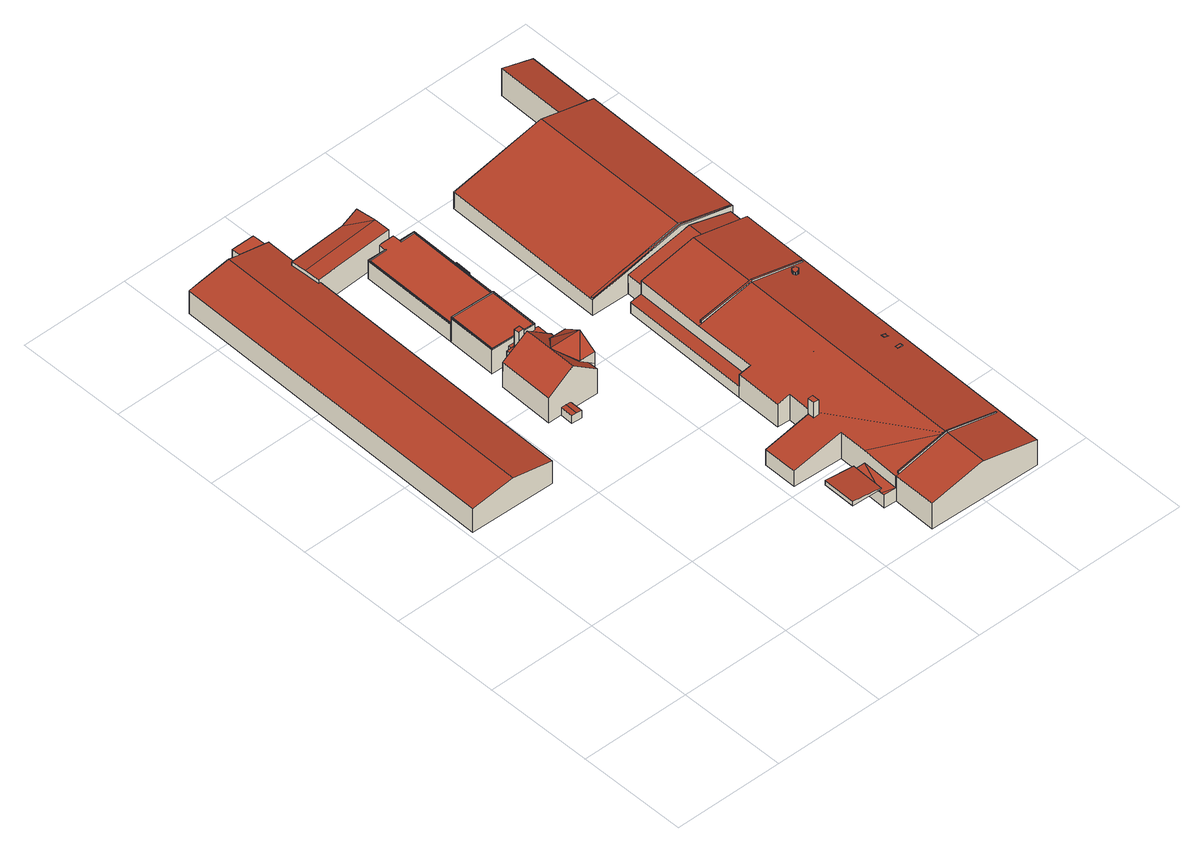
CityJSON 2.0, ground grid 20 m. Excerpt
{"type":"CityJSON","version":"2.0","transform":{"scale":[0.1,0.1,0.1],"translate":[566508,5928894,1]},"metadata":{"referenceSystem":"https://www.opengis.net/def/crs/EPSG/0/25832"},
"CityObjects":{
"building1":{"type":"Building","attributes":{"Grundfläche 2D":"980.145216","Grundhöhe NN":"1.715"},"geometry":[{"type":"Solid","lod":"3","boundaries":[[[[0,1,2,3,4,5,6,7,8,9,10]],[[11,12,13,14,0,10]],[[15,16,17,18,19,20]],[[3,2,21,22]],[[4,3,22,23]],[[5,4,23,24]],[[7,6,5,24,25,18,17]],[[26,27,13,12,11,10,9,8,7,17,16,28]],[[14,13,27,29]],[[1,0,14,29,30]],[[2,1,30,21]],[[19,18,25,31]],[[20,19,31,32]],[[15,20,32,33]],[[16,15,33,28]],[[30,29,27,26,28,33,32,31,25,24,23,22,21]]]],"semantics":{"surfaces":[{"type":"RoofSurface"},{"type":"WallSurface"},{"type":"GroundSurface"}],"values":[[0,0,0,1,1,1,1,1,1,1,1,1,1,1,1,2]]}}]},
"building2":{"type":"Building","attributes":{"Grundfläche 2D":"109.504343","Grundhöhe NN":"1.886"},"geometry":[{"type":"Solid","lod":"3","boundaries":[[[[34,35,36]],[[37,38,34]],[[35,34,38,39]],[[40,41,42]],[[35,39,40,42]],[[43,35,42]],[[44,45,41,40,39,38,37,46,47,48,49,50,51]],[[50,49,52,53,51]],[[54,55,56,57]],[[58,54,57,59]],[[60,61,62,63,64,65]],[[66,46,37,34,36]],[[41,45,67,43,42]],[[67,66,36,35,43]],[[58,59,68,69]],[[55,54,58,69,70]],[[56,55,70,71]],[[72,48,47,46,73,74]],[[60,75,76,52,49,48,72,77,61]],[[53,52,76,78]],[[57,56,71,79,44,51,53,78,68,59]],[[45,44,79,80]],[[67,45,80,81]],[[66,67,81,82]],[[46,66,82,73]],[[62,61,77,83]],[[64,63,84,85]],[[63,62,83,84]],[[86,65,64,85]],[[60,65,86,75]],[[82,81,80,79,71,70,69,68,78,76,75,86,85,84,83,77,72,74,73]]]],"semantics":{"surfaces":[{"type":"RoofSurface"},{"type":"WallSurface"},{"type":"GroundSurface"}],"values":[[0,0,0,0,0,0,0,0,0,0,0,1,1,1,1,1,1,1,1,1,1,1,1,1,1,1,1,1,1,1,2]]}}]},
"building3":{"type":"Building","attributes":{"Grundfläche 2D":"82.601328","Grundhöhe NN":"1.523"},"geometry":[{"type":"Solid","lod":"3","boundaries":[[[[87,88,89,90,91]],[[92,93,89]],[[93,94,90,89]],[[88,87,91,95,96]],[[92,89,88,96,97]],[[93,92,97,98]],[[94,93,98,99]],[[95,91,90,94,99]],[[97,96,95,99,98]]]],"semantics":{"surfaces":[{"type":"RoofSurface"},{"type":"WallSurface"},{"type":"GroundSurface"}],"values":[[0,0,0,1,1,1,1,1,2]]}}]},
"building4":{"type":"Building","attributes":{"Grundfläche 2D":"263.999085","Grundhöhe NN":"1.938"},"children":["building4-1","building4-2","building4-3","building4-4","building4-5","building4-6"],"geometry":[{"type":"Solid","lod":"3","boundaries":[[[[100,101,102,103,104,105,106,107,108,109,110,111,112,113,114,115,116]],[[117,118,119,120,121,122,123,124,125]],[[126,127,128,129,130,131,132,133]],[[134,135,136,137,138,139,140,141,142,143,144,145,146,147]],[[100,148,149,101]],[[106,105,150,151]],[[107,106,151,152,131,153]],[[153,131,153,107]],[[107,153,131,130,129,128,154,155,111,110,109,108]],[[112,111,155,156]],[[113,112,156,157]],[[114,113,157,158]],[[115,114,158,159]],[[116,115,159,160]],[[100,116,160,148]],[[121,120,119,161,162,134,147]],[[163,150,105,104,103,102,124,123,122,121,147,146]],[[125,124,102,101]],[[119,118,117,125,101,149,164,165,161]],[[166,167,127,126,133,132,168,169]],[[128,127,167,154]],[[132,131,152,168]],[[136,135,170,171]],[[84,138,137,136,171,85]],[[139,138,84,83]],[[140,139,83,77]],[[141,140,77,72]],[[142,141,72,74]],[[143,142,74,172]],[[173,145,144,143,172,174]],[[146,145,173,163]],[[135,134,162,170]],[[150,163,173,174,172,74,72,77,83,84,85,171,170,162,161,165,164,149,148,160,159,158,157,156,155,154,167,166,169,168,152,151]]]],"semantics":{"surfaces":[{"type":"RoofSurface"},{"type":"WallSurface"},{"type":"GroundSurface"}],"values":[[0,0,0,0,1,1,1,1,1,1,1,1,1,1,1,1,1,1,1,1,1,1,1,1,1,1,1,1,1,1,1,1,2]]}}]},
"building4-1":{"type":"BuildingInstallation","parents":["building4"],"geometry":[{"type":"MultiSurface","lod":"3","boundaries":[[[175,176,177,178,179,180]],[[176,175,100,101]],[[177,176,101,181]],[[178,177,181,182]],[[182,115,179,178]],[[115,116,180,179]],[[116,100,175,180]]],"semantics":{"surfaces":[{"type":"RoofSurface"},{"type":"WallSurface"}],"values":[0,1,1,1,1,1,1]}}]},
"building4-2":{"type":"BuildingInstallation","parents":["building4"],"geometry":[{"type":"MultiSurface","lod":"3","boundaries":[[[183,184,185,186,187,188,189,190,191,192,193,194]],[[111,112,188,187]],[[189,188,112,195]],[[190,189,195,196]],[[196,197,191,190]],[[197,104,192,191]],[[192,104,105,193]],[[105,106,194,193]],[[106,107,183,194]],[[107,108,109,110,111,187,186,185,184,183]]],"semantics":{"surfaces":[{"type":"RoofSurface"},{"type":"WallSurface"}],"values":[0,1,1,1,1,1,1,1,1,1]}}]},
"building4-3":{"type":"BuildingInstallation","parents":["building4"],"geometry":[{"type":"MultiSurface","lod":"3","boundaries":[[[198,199,200,201]],[[117,118,201,200]],[[199,198,202,203]]],"semantics":{"surfaces":[{"type":"RoofSurface"},{"type":"WallSurface"}],"values":[0,1,1]}}]},
"building4-4":{"type":"BuildingInstallation","parents":["building4"],"geometry":[{"type":"MultiSurface","lod":"3","boundaries":[[[204,205,206,207,208,200,199,209,210,198,201,211,212]],[[125,117,200,208]],[[209,199,203,213]],[[213,214,210,209]],[[214,202,198,210]],[[211,201,118,119]],[[119,120,121,204,212,211]],[[121,122,123,124,207,206,205,204]],[[124,125,208,207]]],"semantics":{"surfaces":[{"type":"RoofSurface"},{"type":"WallSurface"}],"values":[0,1,1,1,1,1,1,1,1]}}]},
"building4-5":{"type":"BuildingInstallation","parents":["building4"],"geometry":[{"type":"MultiSurface","lod":"3","boundaries":[[[215,216,217,218,219,220,221,222,223,153]],[[129,224,221,220]],[[131,132,215,153]],[[132,133,126,127,218,217,216,215]],[[127,128,219,218]],[[129,220,219,128]],[[222,221,224,225]],[[225,130,223,222]],[[131,153,223,130]]],"semantics":{"surfaces":[{"type":"RoofSurface"},{"type":"WallSurface"}],"values":[0,1,1,1,1,1,1,1,1]}}]},
"building4-6":{"type":"BuildingInstallation","parents":["building4"],"geometry":[{"type":"MultiSurface","lod":"3","boundaries":[[[226,227,228,229,230,231]],[[136,137,138,229,228,227]],[[138,139,232,230,229]],[[231,230,232,233]],[[233,135,136,227,226,231]]],"semantics":{"surfaces":[{"type":"RoofSurface"},{"type":"WallSurface"}],"values":[0,1,1,1,1]}}]},
"building5":{"type":"Building","attributes":{"Grundfläche 2D":"1450.582134","Grundhöhe NN":"1.412"},"children":["building5-1","building5-2","building5-3","building5-4","building5-5","building5-6","building5-7","building5-8"],"geometry":[{"type":"Solid","lod":"3","boundaries":[[[[234,235,236,237,238,239]],[[237,239,238]],[[234,239,240,241,242]],[[243,244,245,246,247,234,242,248,249,250]],[[245,244,251,252,246]],[[253,254,255,256,257,258,259,260,261,262,236,235,234,247,246,252],[263,264,263,257]],[[265,266,267,268]],[[265,268,269]],[[270,265,269,271]],[[272,273,274,275,276]],[[271,269,277,278]],[[270,271,278,279]],[[280,266,265,270,279,281]],[[267,266,280,282]],[[258,257,283,284]],[[259,258,284,285]],[[260,259,285,286]],[[261,260,286,287]],[[262,261,287,288]],[[268,237,236,262,288,277,269]],[[237,268,267,239]],[[239,267,282,289,240]],[[249,248,242,241,240,289,290]],[[243,250,249,290,291]],[[244,243,291,292,275,251]],[[253,252,251,275,274,273]],[[253,273,272,254]],[[254,272,293,294,255]],[[256,255,294,295]],[[257,256,295,283]],[[276,275,292,296]],[[272,276,296,293]],[[290,289,282,280,281,279,278,277,288,287,286,285,284,283,295,294,293,296,292,291]]]],"semantics":{"surfaces":[{"type":"RoofSurface"},{"type":"WallSurface"},{"type":"GroundSurface"}],"values":[[0,0,0,0,0,0,0,0,0,0,1,1,1,1,1,1,1,1,1,1,1,1,1,1,1,1,1,1,1,1,1,1,2]]}}]},
"building5-1":{"type":"BuildingInstallation","parents":["building5"],"geometry":[{"type":"MultiSurface","lod":"3","boundaries":[[[297,298,299,300,301]],[[301,302,303,304,305,297]],[[306,307,299,298]],[[264,235,308,304,303,302,301,300,299,307,309,247]],[[308,238,305,304]],[[238,234,297,305]],[[298,297,234,306]]],"semantics":{"surfaces":[{"type":"RoofSurface"},{"type":"WallSurface"}],"values":[0,0,1,1,1,1,1]}}]},
"building5-2":{"type":"BuildingInstallation","parents":["building5"],"geometry":[{"type":"MultiSurface","lod":"3","boundaries":[[[310,311,312,313,314,315]],[[313,316,317,314]],[[318,246,319,320,316,313,312,311]],[[317,316,320,321]],[[315,314,317,321,245,322,310]],[[322,318,311,310]]],"semantics":{"surfaces":[{"type":"RoofSurface"},{"type":"WallSurface"}],"values":[0,0,1,1,1,1]}}]},
"building5-3":{"type":"BuildingInstallation","parents":["building5"],"geometry":[{"type":"MultiSurface","lod":"3","boundaries":[[[323,324,325,326]],[[326,325,327]],[[323,328,324]],[[323,326,327,328]]],"semantics":{"surfaces":[{"type":"RoofSurface"},{"type":"WallSurface"}],"values":[0,1,1,1]}}]},
"building5-4":{"type":"BuildingInstallation","parents":["building5"],"geometry":[{"type":"MultiSurface","lod":"3","boundaries":[[[329,330,331,332]],[[332,333,334,329]]],"semantics":{"surfaces":[{"type":"RoofSurface"}],"values":[0,0]}}]},
"building5-5":{"type":"BuildingInstallation","parents":["building5"],"geometry":[{"type":"MultiSurface","lod":"3","boundaries":[[[335,336,337,338,339,340,341,342,343,344,345,346,347,348,349,350,351,352]],[[346,345,353,354]],[[347,346,354,355]],[[348,347,355,356]],[[339,338,357,358]],[[338,337,359,357]],[[340,339,358,360]],[[341,340,360,361]],[[342,341,361,362]],[[343,342,362,363]],[[344,343,363,364]],[[345,344,364,353]],[[349,348,356,365]],[[350,349,365,366]],[[351,350,366,367]],[[352,351,367,368]],[[335,352,368,369]],[[336,335,369,370]],[[337,336,370,359]]],"semantics":{"surfaces":[{"type":"RoofSurface"},{"type":"WallSurface"}],"values":[0,1,1,1,1,1,1,1,1,1,1,1,1,1,1,1,1,1,1]}}]},
"building5-6":{"type":"BuildingInstallation","parents":["building5"],"geometry":[{"type":"MultiSurface","lod":"3","boundaries":[[[371,372,373,374]],[[374,373,375]],[[371,374,375,376]],[[371,376,372]]],"semantics":{"surfaces":[{"type":"RoofSurface"},{"type":"WallSurface"}],"values":[0,1,1,1]}}]},
"building5-7":{"type":"BuildingInstallation","parents":["building5"],"geometry":[{"type":"MultiSurface","lod":"3","boundaries":[[[377,378,379,380,381,382,383]],[[258,259,384,379,378,377]],[[380,379,384,385]],[[385,263,381,380]],[[263,386,382,381]],[[386,257,383,382]],[[257,258,377,383]]],"semantics":{"surfaces":[{"type":"RoofSurface"},{"type":"WallSurface"}],"values":[0,1,1,1,1,1,1]}}]},
"building5-8":{"type":"BuildingInstallation","parents":["building5"],"geometry":[{"type":"MultiSurface","lod":"3","boundaries":[[[387,388,389,390]],[[391,392,390,389]],[[392,393,387,390]],[[393,394,388,387]],[[394,391,389,388]],[[394,393,392,391]]],"semantics":{"surfaces":[{"type":"RoofSurface"},{"type":"WallSurface"},{"type":"OuterCeilingSurface"}],"values":[0,1,1,1,1,2]}}]},
"building6":{"type":"Building","attributes":{"Grundfläche 2D":"59.210147","Grundhöhe NN":"1.897"},"geometry":[{"type":"Solid","lod":"3","boundaries":[[[[395,396,397,398,399]],[[400,401,399,398]],[[397,396,402,403]],[[400,398,397,403,404]],[[401,400,404,405]],[[396,395,399,401,405,402]],[[404,403,402,405]]]],"semantics":{"surfaces":[{"type":"RoofSurface"},{"type":"WallSurface"},{"type":"GroundSurface"}],"values":[[0,0,1,1,1,1,2]]}}]},
"building7":{"type":"Building","attributes":{"Grundfläche 2D":"915.050898","Grundhöhe NN":"1.818"},"children":["building7-1"],"geometry":[{"type":"Solid","lod":"3","boundaries":[[[[406,407,408,409,410,411,412]],[[413,414,415,416,417,409,408,407]],[[418,419,420,421]],[[414,413,407,406,412,422,423]],[[415,414,423,424,419,416]],[[425,410,409,417,416,419,418,426]],[[412,411,410,425,422]],[[420,419,424,427]],[[421,420,427,428]],[[418,421,428,426]],[[428,427,424,423,422,425,426]]]],"semantics":{"surfaces":[{"type":"RoofSurface"},{"type":"WallSurface"},{"type":"GroundSurface"}],"values":[[0,0,0,1,1,1,1,1,1,1,2]]}}]},
"building7-1":{"type":"BuildingInstallation","parents":["building7"],"geometry":[{"type":"MultiSurface","lod":"3","boundaries":[[[429,430,431,432,433,434,435,436]],[[431,437,414,415,438,432]],[[431,430,429,412,406,407,413,414,437]],[[439,411,436,435,434,433,432,438,415,408,440,441]],[[411,412,429,436]]],"semantics":{"surfaces":[{"type":"RoofSurface"},{"type":"WallSurface"}],"values":[0,0,1,1,1]}}]}
},
"vertices":[
[85,459,67],[162,458,52],[173,966,52],[169,966,53],[166,1020,54],[175,1021,52],[176,1078,52],[176,1080,52],[119,1081,63],[117,1081,63],[98,1082,67],[45,1083,58],[21,1083,53],[20,1083,53],[6,461,54],[136,1115,39],[136,1081,39],[176,1080,39],[176,1078,39],[179,1078,39],[178,1115,39],[173,966,7],[169,966,7],[166,1020,7],[175,1021,7],[176,1078,7],[21,1083,7],[20,1083,7],[136,1081,7],[6,461,7],[162,458,7],[179,1078,7],[178,1115,7],[136,1115,7],
[324,636,72],[352,603,92],[353,635,72],[322,636,72],[297,607,90],[295,604,92],[298,599,89],[320,571,72],[322,571,72],[351,570,72],[339,552,58],[339,571,58],[341,635,57],[341,650,58],[341,653,58],[294,654,93],[294,637,93],[292,553,93],[247,656,58],[244,554,58],[277,529,25],[287,529,24],[287,553,24],[278,553,25],[268,530,24],[269,554,24],[262,655,67],[285,655,67],[285,656,67],[279,656,67],[279,663,67],[262,663,67],[353,635,48],[351,570,49],[269,554,9],[268,530,9],[287,529,9],[287,553,9],[341,653,9],[341,635,9],[341,650,9],[262,655,9],[247,656,9],[285,655,9],[244,554,9],[339,552,9],[339,571,9],[351,570,9],[353,635,9],[285,656,9],[279,656,9],[279,663,9],[262,663,9],
[273,971,60],[316,973,60],[314,1000,63],[167,991,63],[169,966,60],[312,1038,60],[272,1026,60],[166,1020,60],[169,966,5],[316,973,5],[312,1038,5],[272,1026,5],[166,1020,5],
[257,778,44],[258,778,44],[340,776,44],[340,775,44],[340,772,44],[340,771,44],[347,771,44],[348,841,44],[348,842,44],[349,870,44],[349,871,44],[351,956,44],[324,957,44],[324,972,44],[296,972,44],[295,957,44],[261,958,44],[258,777,56],[255,688,56],[254,687,56],[286,686,56],[338,685,56],[340,772,56],[340,775,56],[340,776,56],[258,778,56],[355,870,40],[355,871,40],[349,871,40],[349,870,40],[348,842,40],[348,841,40],[354,841,40],[354,842,40],[286,686,45],[286,665,45],[279,665,45],[279,663,45],[279,656,45],[285,656,45],[285,655,45],[341,653,45],[341,650,45],[346,649,45],[346,653,45],[347,687,45],[338,688,45],[338,685,45],[257,778,9],[258,778,9],[340,771,9],[347,771,9],[348,841,9],[348,841,41],[349,871,9],[351,956,9],[324,957,9],[324,972,9],[296,972,9],[295,957,9],[261,958,9],[254,687,9],[286,686,9],[338,688,9],[258,777,9],[255,688,9],[355,870,9],[355,871,9],[354,841,9],[354,842,9],[286,665,9],[279,665,9],[346,649,9],[347,687,9],[346,653,9],
[257,778,46],[258,778,46],[262,956,46],[295,956,46],[295,957,46],[261,958,46],[262,956,44],[295,956,44],
[348,841,46],[348,842,46],[349,870,46],[349,871,46],[351,956,46],[324,957,46],[324,955,46],[350,955,46],[345,772,46],[340,772,46],[340,771,46],[347,771,46],[324,955,44],[350,955,44],[345,772,44],
[256,688,58],[259,777,58],[258,777,58],[255,688,58],[256,688,56],[259,777,56],
[338,685,58],[340,772,58],[340,775,58],[340,776,58],[258,778,58],[339,775,58],[337,685,58],[254,687,58],[286,686,58],[339,775,56],[337,685,56],
[354,841,41],[354,842,41],[355,870,41],[355,871,41],[349,871,41],[349,870,41],[354,870,41],[353,842,41],[348,842,41],[354,870,40],[353,842,40],
[286,665,98],[279,665,98],[279,663,98],[279,656,98],[289,656,98],[289,665,98],[289,656,45],[289,665,45],
[606,90,78],[602,92,77],[508,161,56],[506,92,54],[511,91,55],[506,91,54],[504,12,55],[600,10,77],[604,9,78],[722,642,55],[618,645,78],[615,521,78],[615,518,78],[606,92,78],[702,7,56],[708,7,55],[719,514,55],[515,647,55],[512,521,54],[510,407,55],[488,408,50],[486,324,50],[509,323,55],[508,276,55],[502,276,54],[502,275,54],[419,277,35],[418,215,35],[509,212,56],[511,270,56],[604,92,77],[483,99,30],[483,92,30],[506,91,30],[506,92,30],[508,161,31],[485,160,30],[485,162,30],[488,408,26],[510,407,29],[512,521,29],[515,647,29],[494,647,26],[508,161,4],[485,162,4],[485,160,4],[483,92,4],[483,99,4],[506,91,4],[508,276,4],[502,276,4],[502,275,4],[419,277,4],[418,215,4],[509,212,4],[504,12,4],[708,7,4],[722,642,4],[515,647,4],[488,408,4],[486,324,4],[509,323,4],[494,647,4],
[606,90,81],[703,88,58],[703,90,58],[607,92,81],[606,92,81],[604,92,80],[602,92,80],[511,94,59],[511,91,59],[703,88,56],[703,90,56],[511,94,55],[607,92,78],
[518,524,60],[518,521,60],[615,518,80],[617,518,81],[617,521,81],[615,521,80],[714,515,58],[714,518,58],[518,521,55],[617,518,77],[714,515,56],[714,518,56],[518,524,55],
[688,313,62],[697,313,59],[697,319,59],[688,319,62],[688,319,61],[688,313,61],
[585,350,72],[585,347,72],[585,349,72],[585,353,72],[580,353,71],[583,351,71],
[682,498,69],[683,497,69],[684,496,69],[687,496,69],[689,497,69],[690,498,69],[691,499,69],[692,500,69],[692,502,69],[691,504,69],[689,506,69],[687,506,69],[686,507,69],[684,506,69],[683,505,69],[682,503,69],[681,501,69],[681,500,69],[689,506,62],[687,506,62],[686,507,62],[684,506,62],[687,496,62],[689,497,61],[684,496,62],[690,498,61],[691,499,61],[692,500,61],[692,502,61],[691,504,61],[683,505,63],[682,503,63],[681,501,63],[681,500,63],[682,498,63],[683,497,63],
[697,288,61],[687,288,61],[687,283,61],[697,283,61],[697,283,59],[697,288,59],
[502,276,85],[502,275,85],[502,264,85],[511,263,85],[511,270,85],[511,276,85],[508,276,85],[502,264,54],[511,263,56],[511,276,56],
[483,99,40],[485,160,40],[429,161,47],[428,101,47],[429,161,38],[428,101,38],[483,99,38],[485,160,38],
[619,674,67],[516,676,47],[515,647,47],[635,644,71],[636,674,71],[716,642,47],[717,672,47],[516,676,9],[515,647,9],[716,642,9],[717,672,9],
[516,676,56],[619,674,81],[619,678,81],[624,978,81],[454,982,41],[447,681,39],[447,678,39],[636,674,76],[721,672,57],[721,675,57],[727,976,57],[665,977,71],[665,977,63],[727,976,43],[730,1109,43],[668,1110,63],[447,678,8],[721,672,8],[727,976,8],[454,982,8],[665,977,8],[730,1109,8],[668,1110,8],
[447,678,43],[516,676,59],[619,674,83],[619,678,83],[517,680,59],[516,680,59],[515,680,59],[447,681,43],[717,672,58],[636,677,78],[515,680,56],[517,680,56],[516,680,56]
]}
